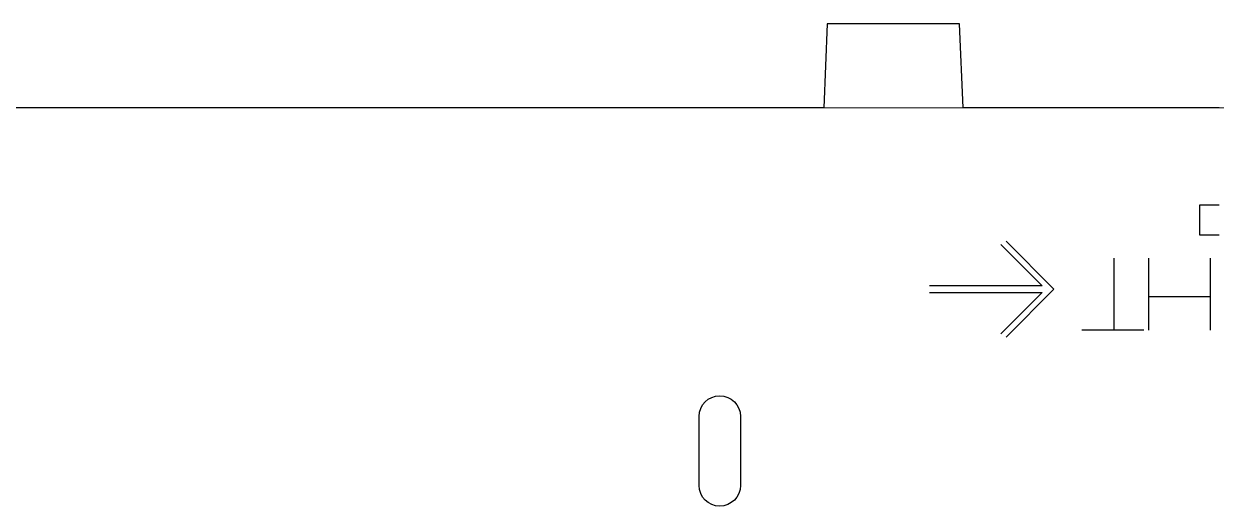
# Model space of a CAD drawing. Header units: millimetres. Extents: x 28 to 1378, y 89 to 912.
# Drawn here: x 1115.2 to 1201.7, y 434.3 to 469.3 of the extents above; entities that cross this region are included whole.
import ezdxf

# ---------------------------------------------------------------- set-up
doc = ezdxf.new("R2010")
doc.units = ezdxf.units.MM
doc.layers.add('CUTS', color=1, linetype='Continuous', true_color=0xff0000)
doc.layers.add('TEXT', color=5, linetype='Continuous', true_color=0x0000ff)
doc.layers.add('Referance lines', color=2, linetype='Continuous', lineweight=0, true_color=0xffff00)

msp = doc.modelspace()

# ---------------------------------------------------------------- linework, layer by layer
at = {"layer": 'CUTS', "color": 1, "true_color": 0xff0000}
for points in [[(1201.935, 463.166), (1183.369, 463.166), (1183.119, 469.256), (1173.519, 469.256), (1173.269, 463.166), (1107.273, 463.166)], [(1201.935, 453.949), (1200.534, 453.949), (1200.534, 456.149), (1201.935, 456.149)], [(1164.218, 435.809), (1164.218, 440.81)], [(1167.218, 440.81), (1167.218, 435.809), (1167.218, 435.809)]]:
    msp.add_lwpolyline(points, dxfattribs=at)
for points in [[(1164.218, 440.81), (1164.218, 441.638), (1164.889, 442.31), (1165.718, 442.31)], [(1165.718, 442.31), (1166.546, 442.31), (1167.218, 441.638), (1167.218, 440.81)], [(1165.718, 434.309), (1164.889, 434.309), (1164.218, 434.981), (1164.218, 435.809)], [(1167.218, 435.809), (1167.218, 434.981), (1166.546, 434.309), (1165.718, 434.309)]]:
    msp.add_open_spline(points, degree=3, dxfattribs=at)
at = {"layer": 'Referance lines'}
msp.add_line((1034.565, 463.166), (1372.105, 463.166), dxfattribs=at)
at = {"layer": 'TEXT', "color": 5, "true_color": 0x0000ff}
for points in [[(1186.11, 453.273), (1189.1, 450.284), (1180.926, 450.284)], [(1186.483, 453.51), (1189.96, 450.033), (1186.483, 446.556)], [(1194.298, 452.272), (1194.298, 447.107)], [(1196.828, 447.061), (1196.828, 452.272)], [(1201.295, 452.272), (1201.295, 447.061)], [(1180.926, 449.783), (1189.101, 449.783), (1186.101, 446.783)], [(1201.295, 449.484), (1196.828, 449.484)], [(1196.473, 447.061), (1191.977, 447.061)]]:
    msp.add_lwpolyline(points, dxfattribs=at)

doc.saveas('drawing.dxf')
